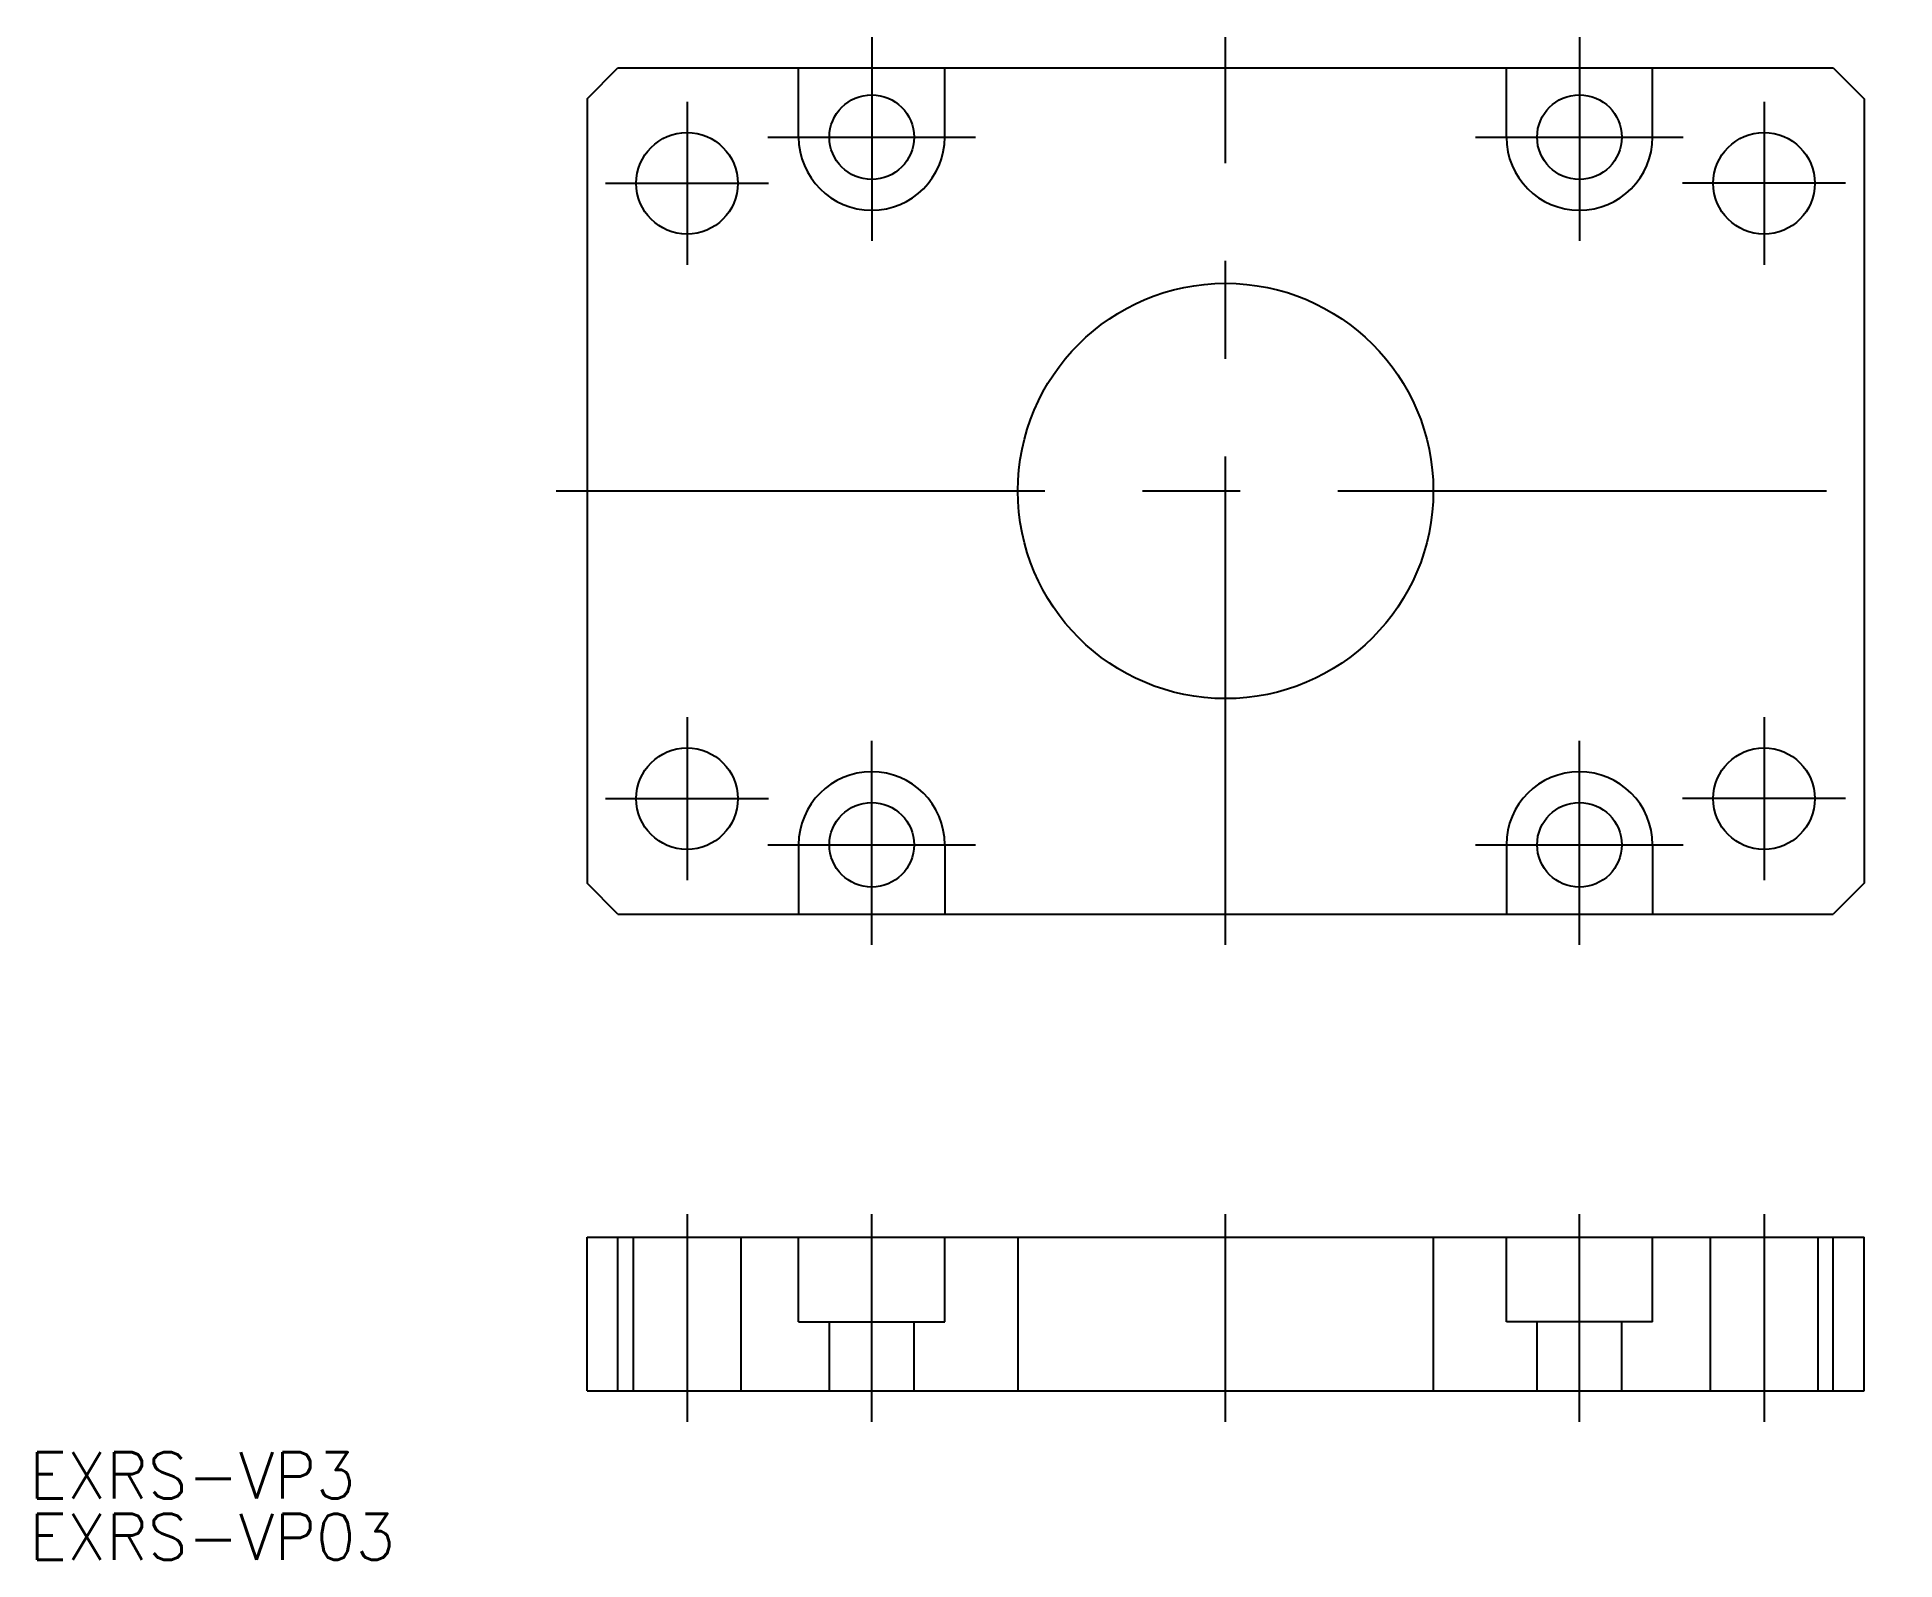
# Model space of a CAD drawing. Extents: x -77 to 44, y -69 to 30.
import ezdxf

# ---------------------------------------------------------------- set-up
doc = ezdxf.new("R2010")
doc.units = 0
doc.linetypes.add('CENTER', pattern=[50.8, 31.75, -6.35, 6.35, -6.35])
doc.linetypes.add('DASHED', pattern=[19.05, 12.7, -6.35])
doc.layers.get('0').update_dxf_attribs({"linetype": 'CONTINUOUS'})
doc.layers.add('CENTER', color=1, linetype='CONTINUOUS')
doc.styles.get("Standard").update_dxf_attribs({"font": 'txt.shx', "height": 3, "bigfont": 'bigfont.shx'})

msp = doc.modelspace()

# ---------------------------------------------------------------- linework, layer by layer
at = {"color": 7, "linetype": 'CONTINUOUS'}
for p, q in [((-41.5, 25.5), (-39.5, 27.5)), ((-39.5, 27.5), (39.5, 27.5)), ((-27.75, 23), (-27.75, 27.5)), ((-18.25, 23), (-18.25, 27.5)), ((18.25, 23), (18.25, 27.5)), ((27.75, 23), (27.75, 27.5)), ((39.5, 27.5), (41.5, 25.5)), ((-41.5, 25.5), (-41.5, -25.5)), ((41.5, 25.5), (41.5, -25.5)), ((-27.75, -23), (-27.75, -27.5)), ((-18.25, -23), (-18.25, -27.5)), ((18.25, -23), (18.25, -27.5)), ((27.75, -23), (27.75, -27.5)), ((-39.5, -27.5), (-41.5, -25.5)), ((41.5, -25.5), (39.5, -27.5)), ((-39.5, -27.5), (39.5, -27.5)), ((-41.5, -48.5), (41.5, -48.5)), ((-41.5, -58.5), (-41.5, -48.5)), ((-39.5, -58.5), (-39.5, -48.5)), ((-27.75, -54), (-27.75, -48.5)), ((-18.25, -54), (-18.25, -48.5)), ((18.25, -54), (18.25, -48.5)), ((27.75, -54), (27.75, -48.5)), ((39.5, -58.5), (39.5, -48.5)), ((41.5, -58.5), (41.5, -48.5)), ((-27.75, -54), (-18.25, -54)), ((27.75, -54), (18.25, -54)), ((-41.5, -58.5), (41.5, -58.5))]:
    msp.add_line(p, q, dxfattribs=at)
at = {"color": 3, "linetype": 'DASHED'}
for p, q in [((-38.5, -48.5), (-38.5, -58.5)), ((-31.5, -48.5), (-31.5, -58.5)), ((-13.5, -48.5), (-13.5, -58.5)), ((13.5, -48.5), (13.5, -58.5)), ((31.5, -48.5), (31.5, -58.5)), ((38.5, -48.5), (38.5, -58.5)), ((-25.75, -58.5), (-25.75, -54)), ((-20.25, -58.5), (-20.25, -54)), ((20.25, -58.5), (20.25, -54)), ((25.75, -58.5), (25.75, -54))]:
    msp.add_line(p, q, dxfattribs=at)
at = {"color": 7, "linetype": 'CONTINUOUS'}
for centre, radius in [((-23, 23), 2.75), ((23, 23), 2.75), ((-35, 20), 3.3), ((35, 20), 3.3), ((0, 0), 13.5), ((-35, -20), 3.3), ((35, -20), 3.3), ((-23, -23), 2.75), ((23, -23), 2.75)]:
    msp.add_circle(centre, radius, dxfattribs=at)
for centre, start, end in [((-23, 23), 180, 360), ((23, 23), 180, 360), ((-23, -23), 0, 180), ((23, -23), 0, 180)]:
    msp.add_arc(centre, 4.75, start, end, dxfattribs=at)
at = {"layer": 'CENTER', "color": 1, "linetype": 'CENTER'}
for p, q in [((-23, 29.5), (-23, 16.25)), ((0, -29.5), (0, 29.5)), ((23, 29.5), (23, 16.25)), ((-35, 25.3), (-35, 14.7)), ((35, 25.3), (35, 14.7)), ((-29.75, 23), (-16.25, 23)), ((16.25, 23), (29.75, 23)), ((-40.3, 20), (-29.7, 20)), ((40.3, 20), (29.7, 20)), ((-43.5, 0), (43.5, 0)), ((-35, -14.7), (-35, -25.3)), ((35, -14.7), (35, -25.3)), ((-23, -29.5), (-23, -16.25)), ((23, -29.5), (23, -16.25)), ((-40.3, -20), (-29.7, -20)), ((40.3, -20), (29.7, -20)), ((-29.75, -23), (-16.25, -23)), ((16.25, -23), (29.75, -23)), ((-35, -47), (-35, -60.5)), ((-23, -60.5), (-23, -47)), ((0, -60.5), (0, -47)), ((23, -60.5), (23, -47)), ((35, -47), (35, -60.5))]:
    msp.add_line(p, q, dxfattribs=at)

# ---------------------------------------------------------------- texts
at = {"color": 7, "linetype": 'CONTINUOUS'}
for s, p in [('EXRS-VP3', (-77.76, -65.49)), ('EXRS-VP03', (-77.76, -69.48))]:
    msp.add_text(s, height=3, dxfattribs=at).set_placement(p)

doc.saveas('drawing.dxf')
